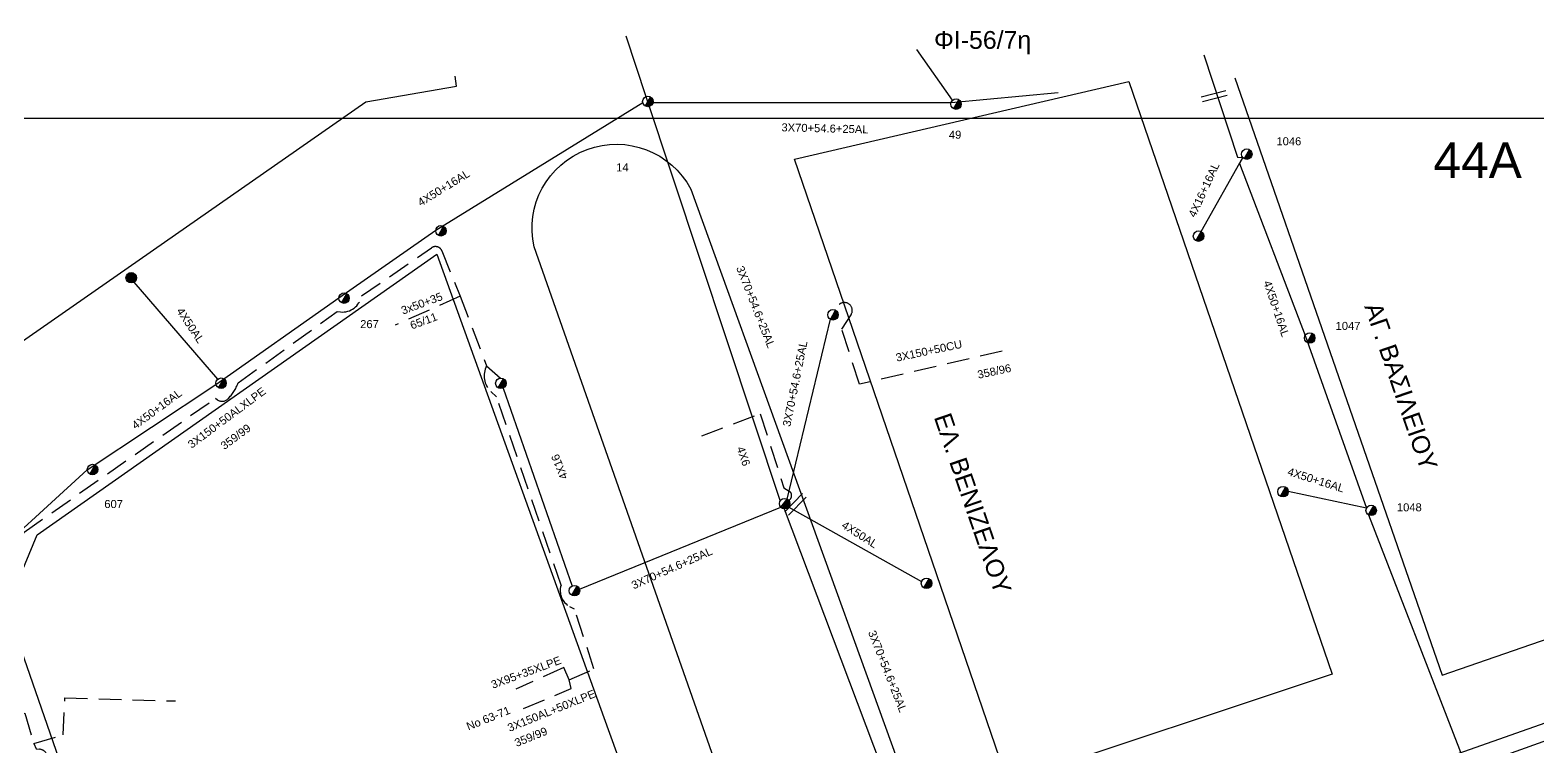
# Model space of a CAD drawing. Header units: millimetres. Extents: x 1080 to 2112, y 851 to 1323.
# Drawn here: x 1447 to 1616.5, y 1237.8 to 1318.4 of the extents above; entities that cross this region are included whole.
import ezdxf
from ezdxf.enums import TextEntityAlignment as Align

# ---------------------------------------------------------------- set-up
doc = ezdxf.new("R2010")
doc.units = ezdxf.units.MM
doc.linetypes.add('DASHED', pattern=[19.05, 12.7, -6.35])
for name, color, linetype in [('Άγνωστα', 7, 'DASHED'), ('Γυμνά εναέρια ΧΤ (3Φ)   4x50AL', 7, 'Continuous'), ('Γυμνά εναέρια ΧΤ και ΦΟΠ (3Φ)   4x16+16AL', 7, 'Continuous'), ('Γυμνά εναέρια ΧΤ και ΦΟΠ (3Φ)   4x50+16AL', 7, 'Continuous'), ('Εναέρια παροχή ΧΤ 4x16', 7, 'SYN_LINE'), ('Επιγραφές - Σχήματα', 7, 'Continuous'), ('Καλώδια ΧΤ   3x150+50AL', 7, 'DASHED'), ('Καλώδια ΧΤ   3x150+50ALXLPE', 7, 'DASHED'), ('Καλώδια ΧΤ   3x150+50CU', 7, 'DASHED'), ('Καλώδια ΧΤ   3x150AL+50XLPE', 7, 'DASHED'), ('Καλώδια ΧΤ   3x95+35XLPE', 7, 'DASHED'), ('Στύλος Ξύλινος', 7, 'Continuous'), ('Στύλος Ξύλινος @ 1', 7, 'Continuous'), ('Στύλος ΦΜ', 7, 'Continuous'), ('Στύλος ΦΜ @ 1', 7, 'Continuous'), ('Συνεστραμμένα ΧΤ   3x70+54.6+25AL', 7, 'SYN_LINE'), ('Τομή', 7, 'Continuous'), ('Υπόβαθρο ΔΕΗ', 7, 'Continuous'), ('Υπόγεια Καλώδια Δικτύου ΧΤ   .10', 7, 'DASHED'), ('Υπόγεια καλώδια Παροχών ΧΤ   4x6', 7, 'DASHED')]:
    doc.layers.add(name, color=color, linetype=linetype)
doc.styles.add('ar', font='arial.ttf')
doc.styles.get("Standard").update_dxf_attribs({"font": 'arial.ttf'})
doc.linetypes.add('SYN_LINE', pattern='A,0.5,-0.0001,["/\\/\\/\\/",Standard,S=0.1,R=0,X=0,Y=-0.05],-0.25', length=0.7501)

# ---------------------------------------------------------------- blocks, each defined once
blk = doc.blocks.new('ΥΠΑΡΧΩΝ ΤΣΙΜΕΝΤΕΝΙΟΣ ΣΤΥΛΟΣ')
at = {"layer": 'Στύλος ΦΜ'}
blk.add_hatch(color=7, dxfattribs=at).paths.add_polyline_path([(-1.29, -2.28, 0.574793), (2.62, 0, 0.268822), (1.3, 2.27)])
at = {"layer": 'Στύλος ΦΜ', "color": 7}
blk.add_line((-1.29, -2.28), (1.3, 2.27), dxfattribs=at)
blk.add_circle((0, 0), 2.62, dxfattribs=at)
at = {"layer": 'Στύλος ΦΜ', "flags": 4}
for tag, p in [('ΑΡΙΘΜΟΣ', (-4.68, 8.05)), ('ΤΥΠΟΣ', (-4.91, 3.03))]:
    blk.add_attdef(tag, p, '', height=4, dxfattribs=at)
blk = doc.blocks.new('ΥΠΑΡΧΩΝ ΞΥΛΙΝΟΣ ΣΤΥΛΟΣ')
at = {"layer": 'Στύλος Ξύλινος'}
h = blk.add_hatch(color=7, dxfattribs=at)
h.paths.add_polyline_path([(-2.62, 0, 0.270008), (-1.29, -2.28), (1.3, 2.27, 0.576266)])
h.paths.add_polyline_path([(-1.29, -2.28, 0.574793), (2.62, 0, 0.268822), (1.3, 2.27)])
at = {"layer": 'Στύλος Ξύλινος', "color": 7}
blk.add_line((-1.29, -2.28), (1.3, 2.27), dxfattribs=at)
blk.add_circle((0, 0), 2.62, dxfattribs=at)
at = {"layer": 'Στύλος Ξύλινος', "flags": 4}
for tag, p in [('ΑΡΙΘΜΟΣ', (-4.91, 8.6)), ('ΤΥΠΟΣ', (-4.85, 3.39))]:
    blk.add_attdef(tag, p, '', height=4, dxfattribs=at)
blk = doc.blocks.new('ΤΟΜΗ')
at = {"layer": 'Τομή', "ltscale": 40}
for p, q in [((-5.68, 0), (5.68, 0)), ((5.68, -2.33), (-5.68, -2.33))]:
    blk.add_line(p, q, dxfattribs=at)

msp = doc.modelspace()

# ---------------------------------------------------------------- linework, layer by layer
at = {"layer": 'Άγνωστα', "color": 30, "linetype": 'Continuous', "ltscale": 0.2}
msp.add_lwpolyline([(1550.74, 1310.54), (1546.73, 1316.25)], dxfattribs=at)
at = {"layer": 'Άγνωστα', "ltscale": 0.2}
msp.add_lwpolyline([(1447.43, 1238.15), (1450.73, 1239.13), (1450.93, 1243.32), (1463.35, 1242.95)], dxfattribs=at)
at = {"layer": 'Γυμνά εναέρια ΧΤ (3Φ)   4x50AL', "color": 30, "linetype": 'Continuous', "ltscale": 0.2}
msp.add_lwpolyline([(1458.69, 1290.06), (1468.09, 1279.14)], dxfattribs=at)
at = {"layer": 'Γυμνά εναέρια ΧΤ (3Φ)   4x50AL', "color": 6, "linetype": 'Continuous', "ltscale": 0.2}
msp.add_lwpolyline([(1532.31, 1264.77), (1547.25, 1256.38)], dxfattribs=at)
at = {"layer": 'Γυμνά εναέρια ΧΤ και ΦΟΠ (3Φ)   4x16+16AL', "color": 30, "linetype": 'Continuous', "ltscale": 0.2}
msp.add_lwpolyline([(1578.68, 1295.76), (1583.37, 1304.09)], dxfattribs=at)
at = {"layer": 'Γυμνά εναέρια ΧΤ και ΦΟΠ (3Φ)   4x50+16AL', "color": 30, "linetype": 'Continuous', "ltscale": 0.2}
for points in [[(1579, 1315.65), (1582.77, 1304.12), (1583.37, 1304.09), (1582.99, 1303.43), (1590.37, 1284.07), (1597.27, 1264.64), (1588.48, 1266.5)], [(1412.93, 1250.17), (1413.37, 1250.17), (1426.96, 1245.15), (1427.54, 1245.24), (1453.45, 1268.96), (1467.92, 1278.54), (1481.73, 1288.32), (1492.62, 1295.91), (1515.9, 1310.29)], [(1597.51, 1263.88), (1607.72, 1237.51), (1614.3, 1216.36), (1621.53, 1195.26), (1630.69, 1170.26), (1630.73, 1169.26), (1602.85, 1154.65), (1580.13, 1145.81)]]:
    msp.add_lwpolyline(points, dxfattribs=at)
at = {"layer": 'Γυμνά εναέρια ΧΤ και ΦΟΠ (3Φ)   4x50+16AL', "color": 2, "linetype": 'Continuous', "ltscale": 0.2}
msp.add_lwpolyline([(1551.8, 1213.34), (1577.51, 1222.77), (1607.6, 1237.04), (1638.42, 1247.93), (1677.77, 1262.29)], dxfattribs=at)
at = {"layer": 'Εναέρια παροχή ΧΤ 4x16', "color": 85, "linetype": 'SYN_LINE', "ltscale": 20}
msp.add_lwpolyline([(1500.19, 1278.15), (1507.95, 1255.88)], dxfattribs=at)
at = {"layer": 'Επιγραφές - Σχήματα'}
msp.add_lwpolyline([(1083.25, 1308.5), (1991.62, 1308.5), (1991.62, 870.59), (1083.25, 870.59)], close=True, dxfattribs=at)
at = {"layer": 'Καλώδια ΧΤ   3x150+50AL', "color": 85, "ltscale": 0.2}
msp.add_lwpolyline([(1495.37, 1288.49), (1488.07, 1285.22)], dxfattribs=at)
at = {"layer": 'Καλώδια ΧΤ   3x150+50ALXLPE', "color": 85, "ltscale": 0.2}
for points in [[(1414.91, 1247.5), (1420.65, 1239.56), (1428.92, 1240.46), (1429.34, 1239.92), (1446.05, 1242.51), (1442.54, 1253.62), (1446.34, 1261.95), (1467.85, 1277), (1468.07, 1276.84, 0.364778), (1469.25, 1276.93, 0.110078), (1470.42, 1278.74), (1481.53, 1286.76), (1481.91, 1286.72, 0.395438), (1484.28, 1288.52), (1492.14, 1293.93, -0.469905), (1493.32, 1293.6), (1495.37, 1288.49), (1498.35, 1280.65), (1499.9, 1279.28)], [(1507.62, 1245.32), (1510.42, 1246.55), (1508.23, 1253.28), (1507.72, 1253.55, -0.362592), (1506.71, 1255.98), (1499.47, 1277.15), (1498.82, 1277.77, -0.333239), (1498.35, 1280.65, -0.606033)]]:
    msp.add_lwpolyline(points, format="xyb", dxfattribs=at)
at = {"layer": 'Καλώδια ΧΤ   3x150+50CU', "color": 85, "ltscale": 0.2}
msp.add_lwpolyline([(1556.33, 1282.31), (1540.27, 1278.59), (1538.27, 1284.77), (1539.32, 1286.41, 1.375971), (1537.69, 1286.84, 2.362621)], format="xyb", dxfattribs=at)
at = {"layer": 'Καλώδια ΧΤ   3x150AL+50XLPE', "color": 85, "ltscale": 0.2}
msp.add_lwpolyline([(1502.5, 1242.1), (1507.85, 1244.34), (1507.62, 1245.32)], dxfattribs=at)
at = {"layer": 'Καλώδια ΧΤ   3x95+35XLPE', "color": 85, "ltscale": 0.2}
msp.add_lwpolyline([(1507.62, 1245.32), (1507.03, 1246.72), (1501.62, 1244.27)], dxfattribs=at)
at = {"layer": 'Συνεστραμμένα ΧΤ   3x70+54.6+25AL', "color": 30, "linetype": 'SYN_LINE', "ltscale": 30}
for points in [[(1513.99, 1317.79), (1516.25, 1310.94), (1531.35, 1265.44)], [(1516.42, 1310.29), (1550.57, 1310.29), (1562.62, 1311.41)]]:
    msp.add_lwpolyline(points, dxfattribs=at)
at = {"layer": 'Συνεστραμμένα ΧΤ   3x70+54.6+25AL', "color": 85, "linetype": 'SYN_LINE', "ltscale": 20}
msp.add_lwpolyline([(1508.79, 1255.52), (1531.43, 1264.75), (1532.15, 1265.66), (1537, 1285.89)], dxfattribs=at)
at = {"layer": 'Συνεστραμμένα ΧΤ   3x70+54.6+25AL', "color": 6, "linetype": 'SYN_LINE', "ltscale": 30}
msp.add_lwpolyline([(1531.79, 1264.56), (1551.01, 1213.54)], dxfattribs=at)
at = {"layer": 'Υπόβαθρο ΔΕΗ'}
msp.add_lwpolyline([(1432.73, 1313.47, 0.031072), (1431.61, 1282.47), (1436.6, 1276.79), (1484.77, 1310.34), (1494.97, 1312.12), (1494.8, 1313.24)], format="xyb", dxfattribs=at)
for points in [[(1532.95, 1303.9), (1570.56, 1312.65), (1593.4, 1245.97), (1556.95, 1233.82)], [(1492.76, 1293.22), (1511.52, 1241.09), (1518.65, 1221.4), (1461.68, 1203.5), (1444.39, 1253.41), (1447.82, 1261.65)]]:
    msp.add_lwpolyline(points, close=True, dxfattribs=at)
for points in [[(1582.49, 1313.05), (1605.8, 1245.85), (1667.03, 1267.04), (1652.32, 1308.43), (1631.48, 1301.19), (1629.07, 1309.12), (1641.32, 1313.39)], [(1639.06, 1224.81), (1677.15, 1237.97), (1670.59, 1257.55), (1609.69, 1235.7)]]:
    msp.add_lwpolyline(points, dxfattribs=at)
msp.add_lwpolyline([(1503.68, 1294.03, -0.875721), (1521.3, 1300.54), (1544.46, 1236.48, -0.962905), (1526.09, 1230.2)], format="xyb", close=True, dxfattribs=at)
at = {"layer": 'Υπόγεια Καλώδια Δικτύου ΧΤ   .10', "color": 27, "ltscale": 0.2}
msp.add_lwpolyline([(1411.64, 1245.05), (1418.01, 1236.75), (1446.43, 1241.59), (1447.43, 1238.15), (1447.69, 1237.55), (1448.09, 1237.52, -0.551173), (1448.84, 1236.13, -2.071032)], format="xyb", dxfattribs=at)
at = {"layer": 'Υπόγεια καλώδια Παροχών ΧΤ   4x6', "color": 85, "ltscale": 0.2}
msp.add_lwpolyline([(1522.53, 1272.77), (1529.12, 1275.26), (1531.77, 1266.94), (1532.37, 1266.56, -0.58902), (1532.31, 1265.53, -1.787634)], format="xyb", dxfattribs=at)

# ---------------------------------------------------------------- block references
at = {"layer": 'Στύλος Ξύλινος @ 1', "ltscale": 40, "xscale": 0.2249999999999091, "yscale": 0.2249999999999091, "zscale": 0.2249999999999091}
msp.add_blockref('ΥΠΑΡΧΩΝ ΞΥΛΙΝΟΣ ΣΤΥΛΟΣ', (1458.39, 1290.57), dxfattribs=at)
at = {"layer": 'Στύλος ΦΜ @ 1', "ltscale": 40}
ref = msp.add_blockref('ΥΠΑΡΧΩΝ ΤΣΙΜΕΝΤΕΝΙΟΣ ΣΤΥΛΟΣ', (1516.48, 1310.4), dxfattribs=dict(at, xscale=0.225, yscale=0.225, zscale=0.225))
ref.add_attrib('ΤΥΠΟΣ', '14', (1512.91, 1302.53), dxfattribs={"layer": 'Στύλος ΦΜ', "height": 0.9, "flags": 4})
ref = msp.add_blockref('ΥΠΑΡΧΩΝ ΤΣΙΜΕΝΤΕΝΙΟΣ ΣΤΥΛΟΣ', (1551.13, 1310.1), dxfattribs=dict(at, xscale=0.225, yscale=0.225, zscale=0.225))
ref.add_attrib('ΤΥΠΟΣ', '49', (1550.32, 1306.21), dxfattribs={"layer": 'Στύλος ΦΜ', "height": 0.9, "flags": 4})
ref = msp.add_blockref('ΥΠΑΡΧΩΝ ΤΣΙΜΕΝΤΕΝΙΟΣ ΣΤΥΛΟΣ', (1583.82, 1304.47), dxfattribs=dict(at, xscale=0.225, yscale=0.225, zscale=0.225))
ref.add_attrib('ΤΥΠΟΣ', '1046', (1587.15, 1305.47), dxfattribs={"layer": 'Στύλος ΦΜ', "height": 0.9, "flags": 4})
at = {"layer": 'Στύλος ΦΜ @ 1', "ltscale": 40, "xscale": 0.225, "yscale": 0.225, "zscale": 0.225}
for p in [(1493.21, 1295.85), (1578.39, 1295.25), (1537.29, 1286.4), (1468.49, 1278.7), (1499.95, 1278.69), (1587.89, 1266.5), (1531.86, 1265.15), (1547.81, 1256.19), (1508.22, 1255.36)]:
    msp.add_blockref('ΥΠΑΡΧΩΝ ΤΣΙΜΕΝΤΕΝΙΟΣ ΣΤΥΛΟΣ', p, dxfattribs=at)
at = {"layer": 'Στύλος ΦΜ @ 1', "ltscale": 40}
ref = msp.add_blockref('ΥΠΑΡΧΩΝ ΤΣΙΜΕΝΤΕΝΙΟΣ ΣΤΥΛΟΣ', (1482.32, 1288.27), dxfattribs=dict(at, xscale=0.225, yscale=0.225, zscale=0.225))
ref.add_attrib('ΤΥΠΟΣ', '267', (1484.13, 1284.9), dxfattribs={"layer": 'Στύλος ΦΜ', "height": 0.9, "flags": 4})
ref = msp.add_blockref('ΥΠΑΡΧΩΝ ΤΣΙΜΕΝΤΕΝΙΟΣ ΣΤΥΛΟΣ', (1590.89, 1283.79), dxfattribs=dict(at, xscale=0.225, yscale=0.225, zscale=0.225))
ref.add_attrib('ΤΥΠΟΣ', '1047', (1593.8, 1284.7), dxfattribs={"layer": 'Στύλος ΦΜ', "height": 0.9, "flags": 4})
ref = msp.add_blockref('ΥΠΑΡΧΩΝ ΤΣΙΜΕΝΤΕΝΙΟΣ ΣΤΥΛΟΣ', (1454.04, 1268.99), dxfattribs=dict(at, xscale=0.225, yscale=0.225, zscale=0.225))
ref.add_attrib('ΤΥΠΟΣ', '607', (1455.36, 1264.66), dxfattribs={"layer": 'Στύλος ΦΜ', "height": 0.9, "flags": 4})
ref = msp.add_blockref('ΥΠΑΡΧΩΝ ΤΣΙΜΕΝΤΕΝΙΟΣ ΣΤΥΛΟΣ', (1597.8, 1264.39), dxfattribs=dict(at, xscale=0.225, yscale=0.225, zscale=0.225))
ref.add_attrib('ΤΥΠΟΣ', '1048', (1600.69, 1264.29), dxfattribs={"layer": 'Στύλος ΦΜ', "height": 0.9, "flags": 4})
at = {"layer": 'Τομή'}
for p, xscale, yscale, zscale, rotation in [((1580.08, 1311.27), 0.249999999999959, 0.249999999999959, 0.249999999999959, 14.40382570487776), ((1532.86, 1265.26), 0.249999999999981, 0.249999999999981, 0.249999999999981, 45.60236621962954)]:
    msp.add_blockref('ΤΟΜΗ', p, dxfattribs=dict(at, xscale=xscale, yscale=yscale, zscale=zscale, rotation=rotation))

# ---------------------------------------------------------------- texts
at = {"layer": 'Γυμνά εναέρια ΧΤ (3Φ)   4x50AL', "ltscale": 0.2}
for rotation, p in [(303.7152, (1465.05, 1285.21)), (327.5207, (1540.3, 1261.68))]:
    msp.add_text('4X50AL', height=0.9, rotation=rotation, dxfattribs=at).set_placement(p, align=Align.MIDDLE)
at = {"layer": 'Γυμνά εναέρια ΧΤ και ΦΟΠ (3Φ)   4x16+16AL', "ltscale": 0.2}
msp.add_text('4X16+16AL', height=0.9, rotation=65.2685, dxfattribs=at).set_placement((1578.99, 1300.46), align=Align.MIDDLE)
at = {"layer": 'Γυμνά εναέρια ΧΤ και ΦΟΠ (3Φ)   4x50+16AL', "ltscale": 0.2}
for s, rotation, p in [('3X70+54.6+25AL', 358.5927, (1536.39, 1307.37)), ('4X50+16AL', 31.7745, (1493.52, 1300.68)), ('3X70+54.6+25AL', 291.4953, (1528.6, 1287.29)), ('4X50+16AL', 288.6882, (1587.15, 1287.08)), ('4X50+16AL', 36.485, (1461.26, 1275.79)), ('4X50+16AL', 342.5684, (1591.6, 1267.82)), ('3X70+54.6+25AL', 291.4953, (1543.43, 1246.29))]:
    msp.add_text(s, height=0.9, rotation=rotation, dxfattribs=at).set_placement(p, align=Align.MIDDLE)
at = {"layer": 'Εναέρια παροχή ΧΤ 4x16', "ltscale": 20}
msp.add_text('4X16', height=0.9, rotation=112.01, dxfattribs=at).set_placement((1506.54, 1269.29), align=Align.MIDDLE)
at = {"layer": 'Επιγραφές - Σχήματα', "ltscale": 0.2, "attachment_point": 1, "style": 'ar'}
for s, insert, char_height, width in [('ΦΙ-56/7η', (1548.65, 1318.32), 2, 12.0832), ('44Α', (1604.8, 1305.79), 4, 17.6425)]:
    msp.add_mtext(s, dxfattribs=dict(at, insert=insert, char_height=char_height, width=width))
at = {"layer": 'Επιγραφές - Σχήματα', "ltscale": 0.2, "char_height": 2, "width": 25.9845, "attachment_point": 1, "rotation": 288.9667, "style": 'ar'}
for s, insert in [('ΑΓ. ΒΑΣΙΛΕΙΟΥ', (1598.9, 1287.99)), ('ΕΛ. ΒΕΝΙΖΕΛΟΥ', (1550.5, 1275.55))]:
    msp.add_mtext(s, dxfattribs=dict(at, insert=insert))
at = {"layer": 'Καλώδια ΧΤ   3x150+50ALXLPE', "ltscale": 0.2}
for s, rotation, p in [('3x50+35', 20.3797, (1491.06, 1287.68)), ('65/11', 20.3797, (1491.26, 1285.72)), ('3X150+50ALXLPE', 36.6483, (1469.13, 1274.82)), ('359/99', 36.6483, (1470.12, 1272.69))]:
    msp.add_text(s, height=0.9, rotation=rotation, dxfattribs=at).set_placement(p, align=Align.MIDDLE)
at = {"layer": 'Καλώδια ΧΤ   3x150+50CU', "ltscale": 0.2}
for s, p in [('3X150+50CU', (1548.08, 1282.35)), ('358/96', (1555.42, 1280.06))]:
    msp.add_text(s, height=0.9, rotation=12.0004, dxfattribs=at).set_placement(p, align=Align.MIDDLE)
at = {"layer": 'Καλώδια ΧΤ   3x150AL+50XLPE', "ltscale": 0.2}
for s, p in [('3X150AL+50XLPE', (1505.63, 1241.86)), ('No 63-71', (1498.53, 1241.01)), ('359/99', (1503.32, 1238.93))]:
    msp.add_text(s, height=0.9, rotation=22.0752, dxfattribs=at).set_placement(p, align=Align.MIDDLE)
at = {"layer": 'Καλώδια ΧΤ   3x95+35XLPE', "ltscale": 0.2}
msp.add_text('3X95+35XLPE', height=0.9, rotation=20.153, dxfattribs=at).set_placement((1502.78, 1246.17), align=Align.MIDDLE)
at = {"layer": 'Συνεστραμμένα ΧΤ   3x70+54.6+25AL', "ltscale": 20}
for rotation, p in [(78.5973, (1533.02, 1278.65)), (23.9906, (1519.17, 1257.9))]:
    msp.add_text('3X70+54.6+25AL', height=0.9, rotation=rotation, dxfattribs=at).set_placement(p, align=Align.MIDDLE)
at = {"layer": 'Υπόγεια καλώδια Παροχών ΧΤ   4x6', "ltscale": 0.2}
msp.add_text('4X6', height=0.9, rotation=288.9872, dxfattribs=at).set_placement((1527.23, 1270.49), align=Align.MIDDLE)

doc.saveas('drawing.dxf')
